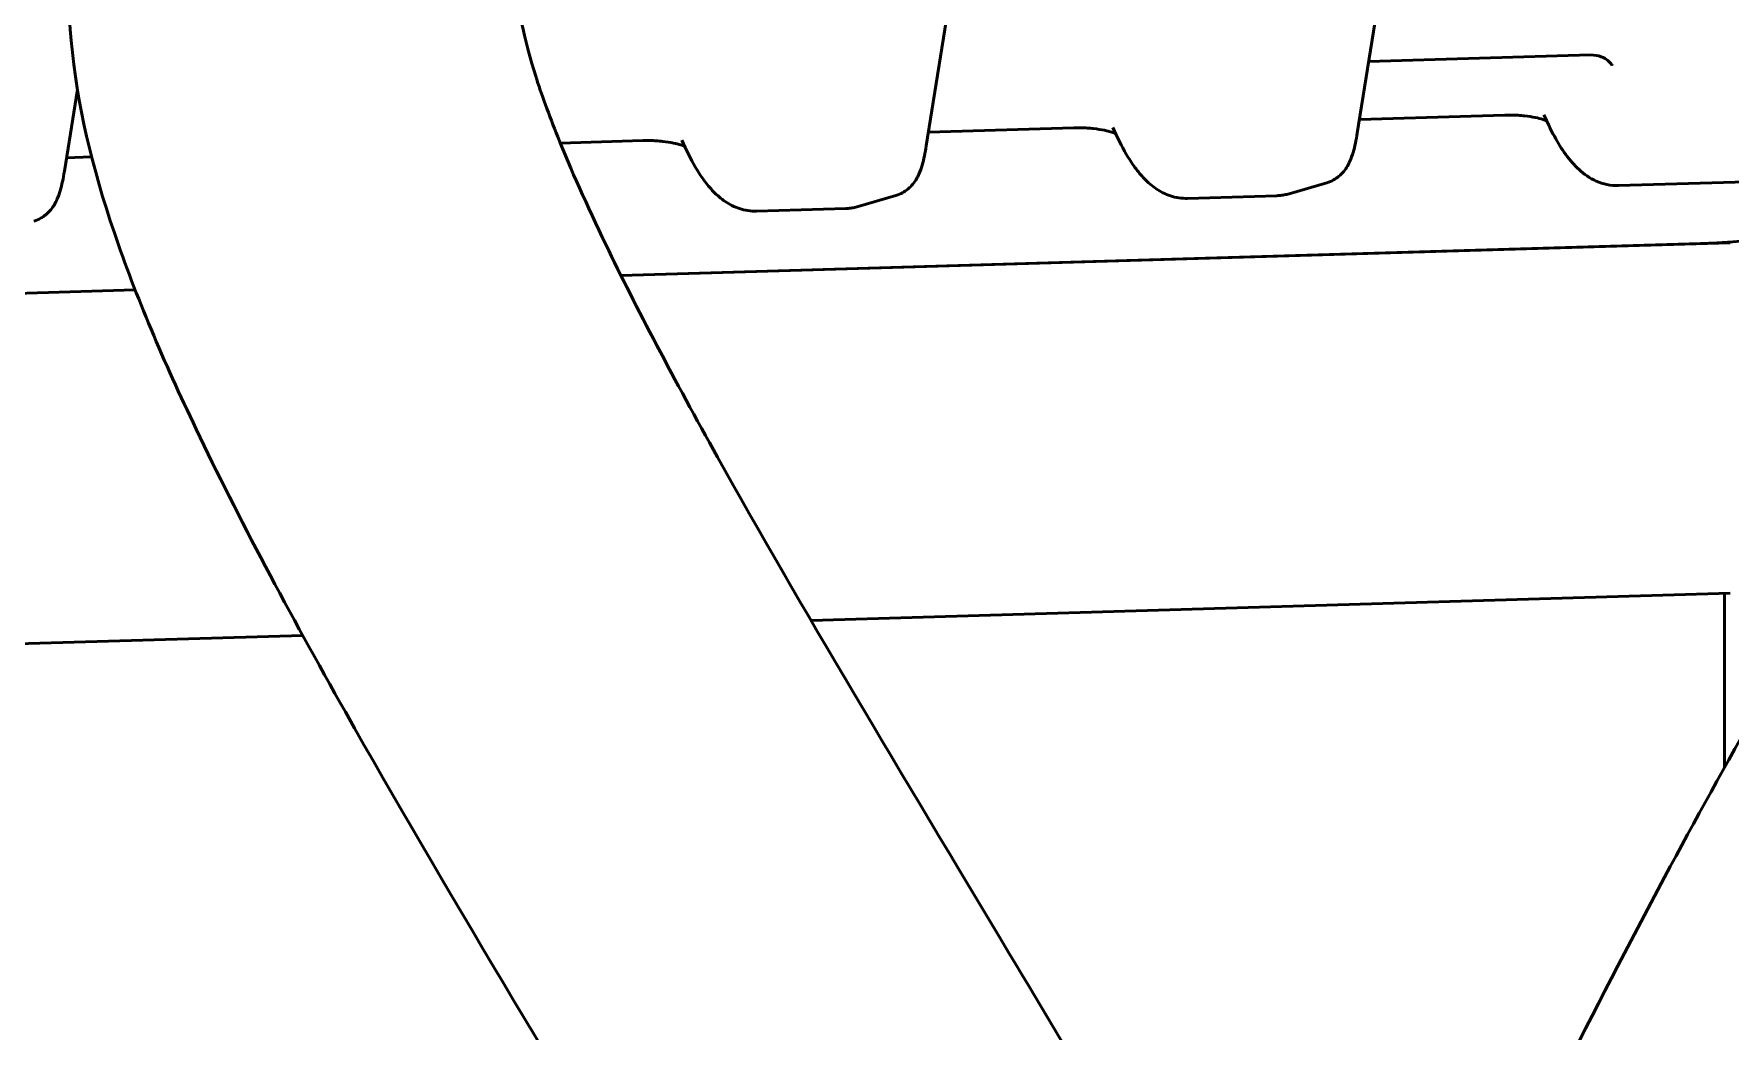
# Model space of a CAD drawing. Header units: inches. Extents: x 11 to 1621, y 11 to 1332.
# Drawn here: x 765.023 to 767.25, y 409.362 to 410.671 of the extents above; entities that cross this region are included whole.
import ezdxf

# ---------------------------------------------------------------- set-up
doc = ezdxf.new("R2010")
doc.units = ezdxf.units.IN
doc.header["$LTSCALE"] = 48
doc.header["$MEASUREMENT"] = 0
doc.layers.add('Visible (ANSI)', color=7, linetype='Continuous', lineweight=50)

msp = doc.modelspace()

# ---------------------------------------------------------------- linework, layer by layer
at = {"layer": 'Visible (ANSI)'}
for p, q in [((766.810034, 410.850877), (766.760864, 410.541284)), ((766.244051, 410.834115), (766.194882, 410.524522)), ((766.775773, 410.635158), (767.067337, 410.643793)), ((765.079993, 410.598513), (765.062918, 410.490999)), ((766.763708, 410.559188), (766.95476, 410.564846)), ((766.197726, 410.542426), (766.388777, 410.548084)), ((765.714197, 410.528106), (765.822795, 410.531323)), ((765.065761, 410.508903), (765.098678, 410.509878)), ((767.103973, 410.472229), (767.702104, 410.489943)), ((766.72086, 410.47595), (766.671363, 410.461519)), ((766.154878, 410.459188), (766.105381, 410.444757)), ((766.53799, 410.455467), (766.65509, 410.458935)), ((765.972008, 410.438705), (766.089108, 410.442173)), ((765.793906, 410.35414), (767.250444, 410.397276)), ((767.21141, 410.39612), (765.793906, 410.35414)), ((764.830381, 410.325605), (765.1559, 410.335246)), ((765.1559, 410.335246), (764.869415, 410.326761)), ((767.250444, 409.936944), (766.043495, 409.9012)), ((767.243024, 409.707925), (767.243024, 409.936724)), ((765.375971, 409.881431), (764.830381, 409.865273))]:
    msp.add_line(p, q, dxfattribs=at)
msp.add_ellipse((767.180577, 410.448804), major_axis=(0.23622, 0), ratio=0.22495105, start_param=4.84328867, end_param=6.28318531, dxfattribs=at)
for points, knots in [([(769.68883, 420.211528), (769.68883, 419.756095), (769.704396, 419.309033), (769.674775, 418.613399), (769.651518, 418.349364), (769.591778, 417.887552), (769.56115, 417.693004), (769.477406, 417.232109), (769.420226, 416.960271), (769.292388, 416.413399), (769.223225, 416.142137), (769.016079, 415.401023), (768.86369, 414.924547), (768.563108, 414.127009), (768.423987, 413.797594), (768.203145, 413.34228), (768.129041, 413.199375), (767.941975, 412.864457), (767.826656, 412.679729), (767.62712, 412.399494), (767.544737, 412.294337), (767.392049, 412.11945), (767.322074, 412.04674), (767.122509, 411.860835), (766.994102, 411.766383), (766.771091, 411.645509), (766.675998, 411.60538), (766.406828, 411.512884), (766.229084, 411.475705), (765.913127, 411.416099), (765.773811, 411.392925), (765.546967, 411.33128), (765.455749, 411.300344), (765.314259, 411.216592), (765.263034, 411.178), (765.159897, 411.065253), (765.113644, 410.983375), (765.069293, 410.819408), (765.064969, 410.740289), (765.079274, 410.578997), (765.099519, 410.495494), (765.156866, 410.326777), (765.193216, 410.241838), (765.2915, 410.03581), (765.358003, 409.911888), (765.560616, 409.553203), (765.711939, 409.304353), (766.043765, 408.749106), (766.225173, 408.439774), (766.469441, 407.966291), (766.550264, 407.795008), (766.703187, 407.415519), (766.761202, 407.214924), (766.78889, 406.979072), (766.789364, 406.912999), (766.774121, 406.779742), (766.752748, 406.719929), (766.695724, 406.625069), (766.667166, 406.589107), (766.594288, 406.518156), (766.549728, 406.483309), (766.427064, 406.406312), (766.342838, 406.365476), (766.096322, 406.273706), (765.916656, 406.229324), (765.539336, 406.169947), (765.346641, 406.151831), (764.850291, 406.129325), (764.535112, 406.134432), (763.77367, 406.180645), (763.321272, 406.234082), (762.67581, 406.337416), (762.465477, 406.375888), (762.094994, 406.451508), (761.932003, 406.488027), (761.531561, 406.585775), (761.311264, 406.648286), (761.021978, 406.744374), (760.927814, 406.779845), (760.808967, 406.831364), (760.771171, 406.849644), (760.74008, 406.866281)], [0, 0, 0, 0, 3.94523031, 3.94523031, 6.39222813, 6.39222813, 8.12306923, 8.12306923, 10.3666949, 10.3666949, 12.42876718, 12.42876718, 15.92862417, 15.92862417, 18.52441728, 18.52441728, 19.77520407, 19.77520407, 21.59567997, 21.59567997, 22.83491115, 22.83491115, 23.86360118, 23.86360118, 25.75516635, 25.75516635, 27.07766519, 27.07766519, 29.42793517, 29.42793517, 31.40055032, 31.40055032, 32.75673095, 32.75673095, 33.53468645, 33.53468645, 34.51942761, 34.51942761, 35.38867693, 35.38867693, 36.32849874, 36.32849874, 37.24441413, 37.24441413, 38.44187964, 38.44187964, 40.52447674, 40.52447674, 42.91698857, 42.91698857, 44.32097132, 44.32097132, 46.2183441, 46.2183441, 47.10414156, 47.10414156, 48.35278649, 48.35278649, 49.1693925, 49.1693925, 49.9953761, 49.9953761, 51.08179577, 51.08179577, 52.75185392, 52.75185392, 54.21670898, 54.21670898, 56.32538313, 56.32538313, 59.19911278, 59.19911278, 60.6461784, 60.6461784, 61.88128585, 61.88128585, 63.89076025, 63.89076025, 65.14221253, 65.14221253, 65.89721778, 65.89721778, 65.89721778, 65.89721778]), ([(766.761807, 408.677014), (766.802588, 408.796149), (766.851181, 408.917151), (766.981631, 409.211376), (767.069225, 409.386369), (767.324439, 409.862147), (767.506054, 410.167666), (767.990633, 410.964265), (768.298209, 411.451882), (768.609443, 412.0283), (768.6817, 412.172816), (768.79407, 412.429023), (768.835546, 412.542196), (768.873115, 412.680806), (768.881644, 412.720251), (768.890757, 412.777925), (768.89308, 412.798746), (768.896131, 412.845283), (768.895461, 412.868271), (768.892036, 412.898948), (768.889914, 412.909073), (768.885328, 412.925213), (768.882926, 412.930611), (768.876312, 412.942857), (768.87015, 412.951718), (768.822086, 412.986053), (768.779137, 413.008226), (768.716169, 413.029622), (768.711123, 413.031281), (768.705977, 413.03292)], [33.26209794, 33.26209794, 33.26209794, 33.26209794, 34.17357292, 34.17357292, 35.44138542, 35.44138542, 37.57079069, 37.57079069, 41.04319512, 41.04319512, 42.29892058, 42.29892058, 43.48747136, 43.48747136, 44.02369307, 44.02369307, 44.37266553, 44.37266553, 44.89409116, 44.89409116, 45.2773853, 45.2773853, 45.70456338, 45.70456338, 46.63640091, 46.63640091, 47.63174968, 47.63174968, 47.71656181, 47.71656181, 47.71656181, 47.71656181]), ([(765.659629, 410.742347), (765.659623, 410.742338), (765.659384, 410.741261), (765.658852, 410.73547), (765.658617, 410.730271), (765.659529, 410.711849), (765.661358, 410.696135), (765.669293, 410.658855), (765.674519, 410.638999), (765.689388, 410.592479), (765.699106, 410.565647), (765.727839, 410.494047), (765.749041, 410.446516), (765.814122, 410.311511), (765.863907, 410.217433), (766.028906, 409.921623), (766.162359, 409.699835), (766.480005, 409.169958), (766.668655, 408.853939), (766.960615, 408.306755), (767.073145, 408.076522), (767.216925, 407.71885), (767.262504, 407.588654), (767.342787, 407.298087), (767.37202, 407.138571), (767.379131, 406.898421), (767.374828, 406.816689), (767.342413, 406.618205), (767.304466, 406.506424), (767.198411, 406.307965), (767.131958, 406.220622), (766.969441, 406.057616), (766.870922, 405.984563), (766.625605, 405.841641), (766.47295, 405.7786), (766.064945, 405.65278), (765.795455, 405.605181), (765.259417, 405.552731), (764.997297, 405.543283), (764.348383, 405.54866), (763.954456, 405.57504), (763.322524, 405.643397), (763.081931, 405.67572), (762.618912, 405.748354), (762.396198, 405.788458), (761.996463, 405.86902), (761.817155, 405.908878), (761.366154, 406.018603), (761.114681, 406.090268), (760.886891, 406.167885), (760.868453, 406.174282), (760.850365, 406.180676)], [34.58663068, 34.58663068, 34.58663068, 34.58663068, 34.90590298, 34.90590298, 35.27393105, 35.27393105, 35.80028438, 35.80028438, 36.23233358, 36.23233358, 36.66906616, 36.66906616, 37.29181646, 37.29181646, 38.29644182, 38.29644182, 40.21466526, 40.21466526, 42.60595358, 42.60595358, 44.33050504, 44.33050504, 45.33370403, 45.33370403, 46.59653851, 46.59653851, 47.25190829, 47.25190829, 48.20469982, 48.20469982, 49.11797102, 49.11797102, 50.14617604, 50.14617604, 51.47502929, 51.47502929, 53.45553275, 53.45553275, 55.1719226, 55.1719226, 57.59043233, 57.59043233, 59.09418779, 59.09418779, 60.56246349, 60.56246349, 61.85785135, 61.85785135, 64.03227254, 64.03227254, 64.22775972, 64.22775972, 64.22775972, 64.22775972]), ([(767.067337, 410.643793), (767.072282, 410.643939), (767.077168, 410.642953), (767.085002, 410.639948), (767.087903, 410.63801), (767.092139, 410.63459), (767.093395, 410.63313), (767.095226, 410.630823), (767.095522, 410.63022), (767.09556, 410.63015), (767.095561, 410.630148), (767.095561, 410.630148)], [4.483605662, 4.483605662, 4.483605662, 4.483605662, 4.536710444, 4.536710444, 4.592216962, 4.592216962, 4.652391978, 4.652391978, 4.729289078, 4.729289078, 4.734024721, 4.734024721, 4.734024721, 4.734024721]), ([(767.009414, 410.557372), (767.008046, 410.557918), (767.00633, 410.558529), (767.0016, 410.559983), (766.998298, 410.560833), (766.990409, 410.562469), (766.985606, 410.563236), (766.97792, 410.564098), (766.975146, 410.564343), (766.970917, 410.564619), (766.969479, 410.564696), (766.966942, 410.564802), (766.965843, 410.564839), (766.963914, 410.564887), (766.963084, 410.564902), (766.959746, 410.564941), (766.957236, 410.56492), (766.95476, 410.564846)], [0.108758, 0.108758, 0.108758, 0.108758, 0.132816145, 0.132816145, 0.166843549, 0.166843549, 0.207022363, 0.207022363, 0.228683832, 0.228683832, 0.239715332, 0.239715332, 0.248093399, 0.248093399, 0.254422137, 0.254422137, 0.273530807, 0.273530807, 0.273530807, 0.273530807]), ([(767.103973, 410.472229), (767.093686, 410.471924), (767.083497, 410.474248), (767.066046, 410.482022), (767.058652, 410.487306), (767.04563, 410.499167), (767.039943, 410.505798), (767.029321, 410.520353), (767.024393, 410.528296), (767.014896, 410.545646), (767.010334, 410.555056), (767.005872, 410.56525)], [4.483605662, 4.483605662, 4.483605662, 4.483605662, 4.544762154, 4.544762154, 4.605918645, 4.605918645, 4.667075137, 4.667075137, 4.728231629, 4.728231629, 4.789388121, 4.789388121, 4.789388121, 4.789388121]), ([(766.443431, 410.540611), (766.442064, 410.541156), (766.440348, 410.541767), (766.435618, 410.543221), (766.432316, 410.544071), (766.424427, 410.545707), (766.419624, 410.546474), (766.411938, 410.547337), (766.409164, 410.547581), (766.404934, 410.547857), (766.403496, 410.547934), (766.40096, 410.548041), (766.399861, 410.548077), (766.397932, 410.548125), (766.397101, 410.54814), (766.393764, 410.548179), (766.391253, 410.548158), (766.388777, 410.548084)], [0.108758, 0.108758, 0.108758, 0.108758, 0.132816145, 0.132816145, 0.166843549, 0.166843549, 0.207022363, 0.207022363, 0.228683832, 0.228683832, 0.239715332, 0.239715332, 0.248093399, 0.248093399, 0.254422137, 0.254422137, 0.273530807, 0.273530807, 0.273530807, 0.273530807]), ([(766.760864, 410.541284), (766.760121, 410.536604), (766.759314, 410.532179), (766.757517, 410.523751), (766.756532, 410.519753), (766.75421, 410.51194), (766.752897, 410.508135), (766.749282, 410.500084), (766.747104, 410.495797), (766.741254, 410.488679), (766.739152, 410.486444), (766.732611, 410.481076), (766.727425, 410.477864), (766.72086, 410.47595)], [3.892084232, 3.892084232, 3.892084232, 3.892084232, 4.003785304, 4.003785304, 4.115486376, 4.115486376, 4.227187448, 4.227187448, 4.33888852, 4.33888852, 4.385708261, 4.385708261, 4.450589593, 4.450589593, 4.450589593, 4.450589593]), ([(765.877449, 410.523849), (765.876082, 410.524395), (765.874365, 410.525005), (765.869635, 410.526459), (765.866334, 410.527309), (765.858444, 410.528945), (765.853641, 410.529712), (765.845955, 410.530575), (765.843182, 410.53082), (765.838952, 410.531095), (765.837514, 410.531172), (765.834977, 410.531279), (765.833879, 410.531316), (765.83195, 410.531363), (765.831119, 410.531379), (765.827782, 410.531417), (765.825271, 410.531396), (765.822795, 410.531323)], [0.108758, 0.108758, 0.108758, 0.108758, 0.132816145, 0.132816145, 0.166843549, 0.166843549, 0.207022363, 0.207022363, 0.228683832, 0.228683832, 0.239715332, 0.239715332, 0.248093399, 0.248093399, 0.254422137, 0.254422137, 0.273530807, 0.273530807, 0.273530807, 0.273530807]), ([(766.194882, 410.524522), (766.194139, 410.519842), (766.193332, 410.515417), (766.191535, 410.506989), (766.19055, 410.502992), (766.188227, 410.495178), (766.186914, 410.491373), (766.1833, 410.483322), (766.181121, 410.479035), (766.175272, 410.471917), (766.17317, 410.469683), (766.166628, 410.464315), (766.161442, 410.461102), (766.154878, 410.459188)], [3.892084232, 3.892084232, 3.892084232, 3.892084232, 4.003785304, 4.003785304, 4.115486376, 4.115486376, 4.227187448, 4.227187448, 4.33888852, 4.33888852, 4.385708261, 4.385708261, 4.450589593, 4.450589593, 4.450589593, 4.450589593]), ([(766.53799, 410.455467), (766.530294, 410.455239), (766.522602, 410.456457), (766.508628, 410.461025), (766.502335, 410.464312), (766.491095, 410.471927), (766.486112, 410.476259), (766.476939, 410.485649), (766.472743, 410.490718), (766.464787, 410.501594), (766.461028, 410.507404), (766.457394, 410.513614)], [4.483605662, 4.483605662, 4.483605662, 4.483605662, 4.529362325, 4.529362325, 4.575118989, 4.575118989, 4.620875653, 4.620875653, 4.666632317, 4.666632317, 4.71238898, 4.71238898, 4.71238898, 4.71238898]), ([(765.062918, 410.490999), (765.062174, 410.486319), (765.061367, 410.481893), (765.05957, 410.473466), (765.058585, 410.469468), (765.056263, 410.461654), (765.05495, 410.457849), (765.051335, 410.449799), (765.049157, 410.445511), (765.043307, 410.438394), (765.041205, 410.436159), (765.034664, 410.430791), (765.029478, 410.427578), (765.022913, 410.425664)], [3.892084232, 3.892084232, 3.892084232, 3.892084232, 4.003785304, 4.003785304, 4.115486376, 4.115486376, 4.227187448, 4.227187448, 4.33888852, 4.33888852, 4.385708261, 4.385708261, 4.450589593, 4.450589593, 4.450589593, 4.450589593]), ([(765.972008, 410.438705), (765.964312, 410.438477), (765.95662, 410.439695), (765.942646, 410.444263), (765.936353, 410.44755), (765.925113, 410.455165), (765.92013, 410.459497), (765.910957, 410.468887), (765.906761, 410.473957), (765.898805, 410.484832), (765.895046, 410.490642), (765.891411, 410.496852)], [4.483605662, 4.483605662, 4.483605662, 4.483605662, 4.529362325, 4.529362325, 4.575118989, 4.575118989, 4.620875653, 4.620875653, 4.666632317, 4.666632317, 4.71238898, 4.71238898, 4.71238898, 4.71238898]), ([(766.671363, 410.461519), (766.670323, 410.461216), (766.669271, 410.460936), (766.667146, 410.460429), (766.666073, 410.460201), (766.663909, 410.459798), (766.662819, 410.459623), (766.660626, 410.459329), (766.659523, 410.45921), (766.657311, 410.45903), (766.656201, 410.458968), (766.65509, 410.458935)], [4.4505895926, 4.4505895926, 4.4505895926, 4.4505895926, 4.4571928064, 4.4571928064, 4.4637960202, 4.4637960202, 4.4703992341, 4.4703992341, 4.4770024479, 4.4770024479, 4.4836056617, 4.4836056617, 4.4836056617, 4.4836056617]), ([(766.105381, 410.444757), (766.104341, 410.444454), (766.103289, 410.444175), (766.101164, 410.443667), (766.100091, 410.443439), (766.097927, 410.443036), (766.096837, 410.442861), (766.094644, 410.442568), (766.093541, 410.442449), (766.091328, 410.442268), (766.090219, 410.442206), (766.089108, 410.442173)], [4.4505895926, 4.4505895926, 4.4505895926, 4.4505895926, 4.4571928064, 4.4571928064, 4.4637960202, 4.4637960202, 4.4703992341, 4.4703992341, 4.4770024479, 4.4770024479, 4.4836056617, 4.4836056617, 4.4836056617, 4.4836056617])]:
    msp.add_open_spline(points, degree=3, knots=knots, dxfattribs=at)
for points in [[(766.457394, 410.513614), (766.45129, 410.524044), (766.445515, 410.535637), (766.43989, 410.548488)], [(765.891411, 410.496852), (765.885307, 410.507282), (765.879532, 410.518875), (765.873907, 410.531726)]]:
    msp.add_open_spline(points, degree=3, dxfattribs=at)

doc.saveas('drawing.dxf')
